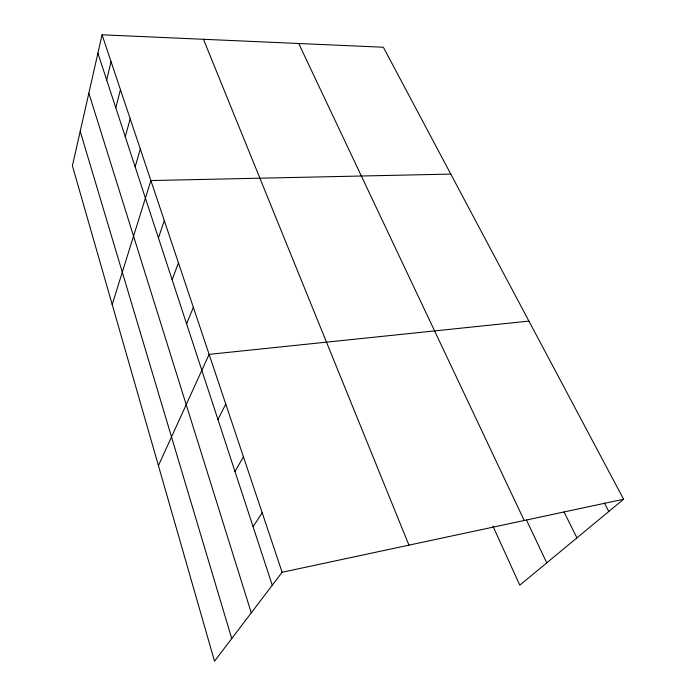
<?xml version="1.0" encoding="UTF-8"?>
<svg xmlns="http://www.w3.org/2000/svg" width="696" height="696" viewBox="0 0 696 696"><rect width="100%" height="100%" fill="white"/><g stroke="black" fill="none" stroke-linecap="round" stroke-linejoin="round"><path stroke-width="1.04" d="M102.06 34.8L72.401 165.787L214.525 661.2L282.115 572.269L623.599 499.232L383.365 47.241L102.06 34.8L282.115 572.269M106.679 79.979L111.073 61.709M115.806 107.81L120.443 89.671M125.28 136.738L130.187 118.746M135.137 166.822L140.331 149.022M112.204 304.552L150.893 180.551L450.782 174.087M158.436 237.901L164.317 220.615M172.147 279.74L178.454 262.818M186.589 323.823L193.366 307.336M158.427 465.65L209.113 354.36L528.925 321.108M217.944 419.497L225.782 404.098M234.996 471.514L243.435 456.811M253.066 526.663L262.183 512.761M623.599 499.232L519.799 585.179L492.925 526.089M604.363 502.956L608.8 511.482M564.056 511.969L576.914 537.886M526.454 520.016L546.76 562.855M298.715 43.5L524.21 520.486M203.458 39.289L408.952 545.142M97.901 53.183L272.258 585.24M88.853 93.125L251.273 612.845M80.205 131.309L231.742 638.554"/></g></svg>
